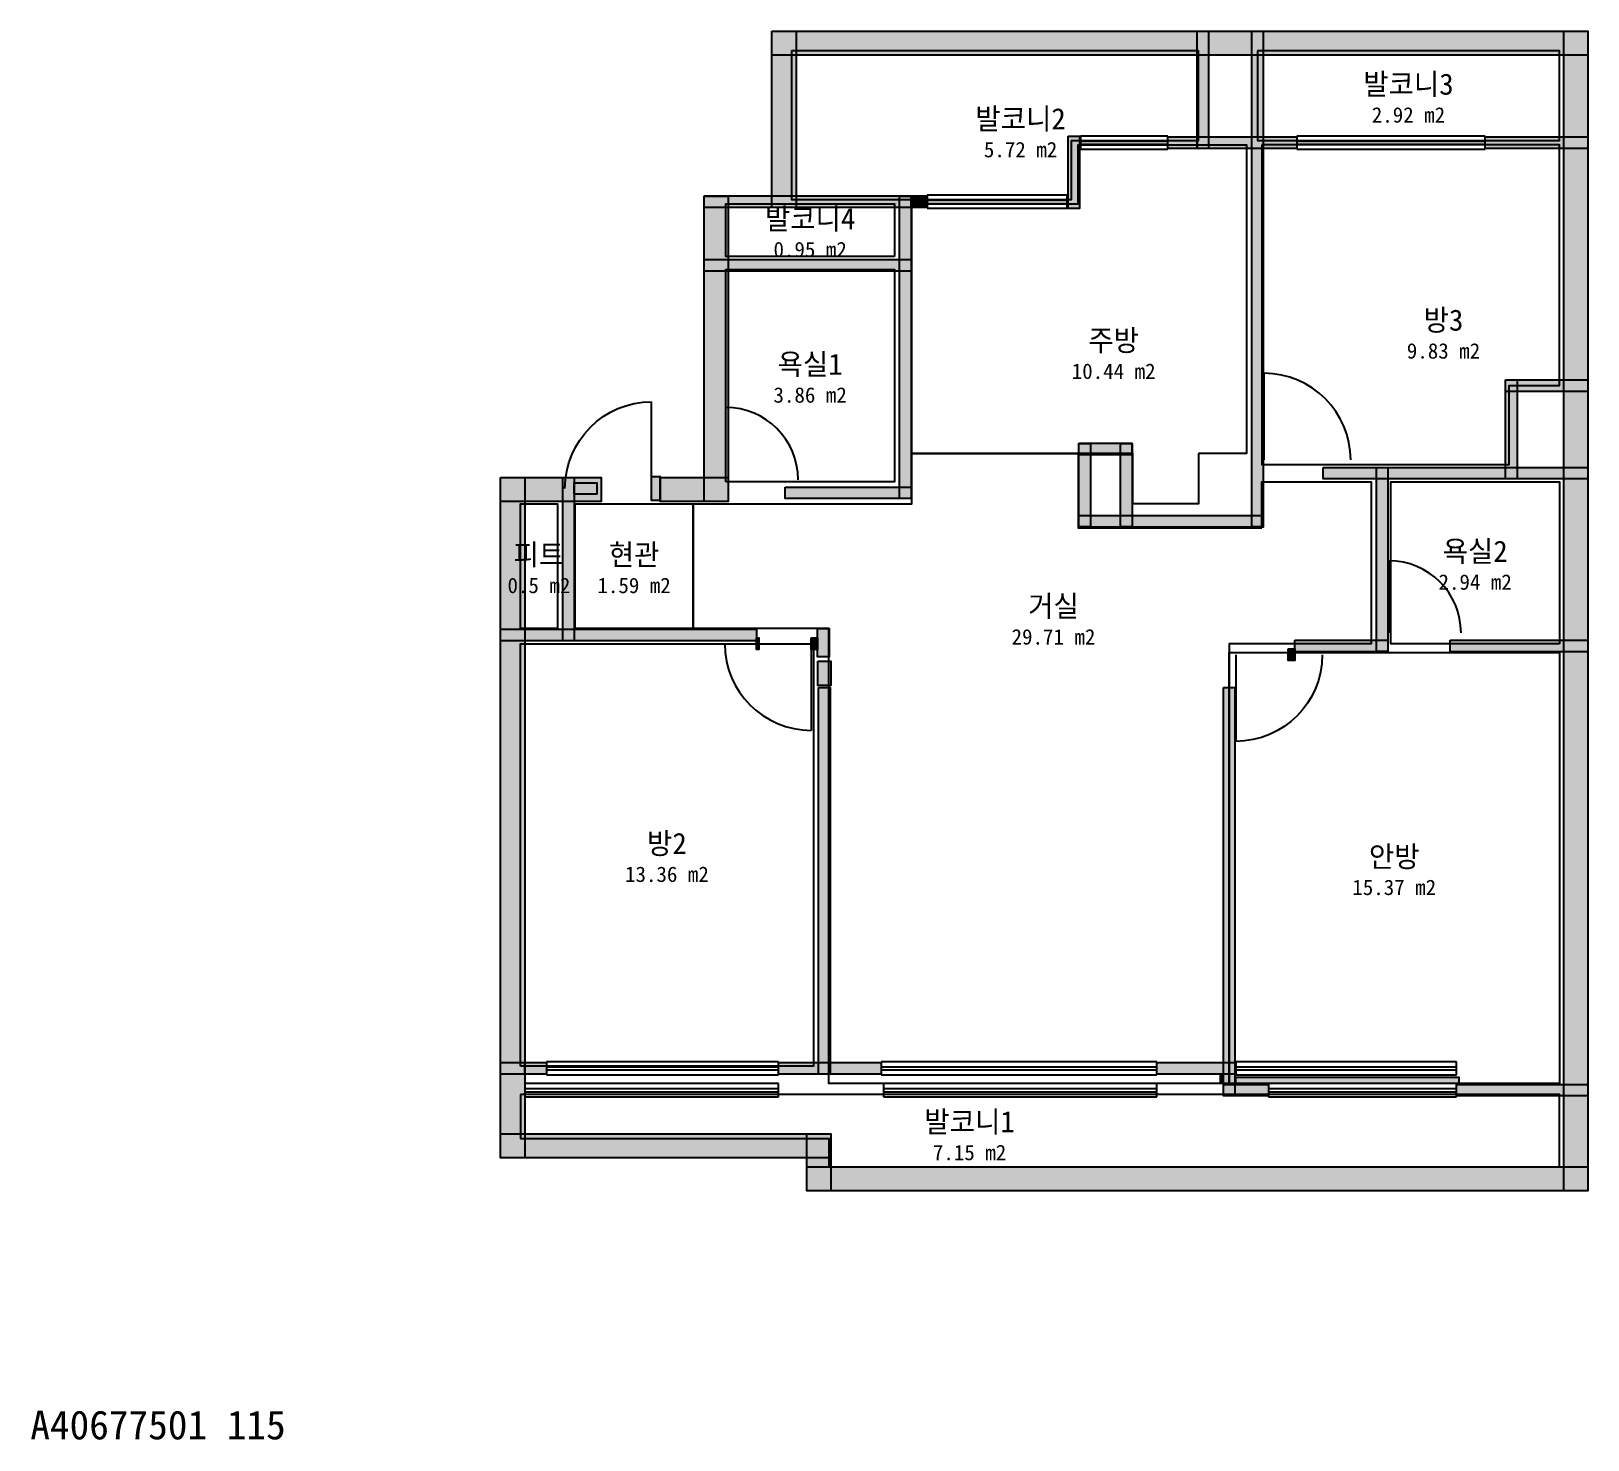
# Model space of a CAD drawing. Header units: millimetres. Extents: x 9 to 16182, y -905 to 13727.
import ezdxf
from ezdxf.enums import TextEntityAlignment as Align

# ---------------------------------------------------------------- set-up
doc = ezdxf.new("R2010")
doc.units = ezdxf.units.MM
for name, color, linetype in [('A-ANNO-TEXT', 7, 'Continuous'), ('A-AREA', 9, 'Continuous'), ('A-AREA-IDEN', 7, 'Continuous'), ('A-DOOR', 4, 'Continuous'), ('A-GLAZ', 5, 'Continuous'), ('A-WALL-EXTR', 7, 'Continuous'), ('A-WALL-PATT', 8, 'Continuous'), ('A-WALL-PRTN', 8, 'Continuous')]:
    doc.layers.add(name, color=color, linetype=linetype)

# ---------------------------------------------------------------- blocks, each defined once
blk = doc.blocks.new('JJ-DOOR-SWING')
blk.add_line((0, 0), (0, 1000))
blk.add_arc((0, 0), 1000, 0, 90)
at = {"flags": 1}
for tag, p in [('WIDTH', (0, -150)), ('TYPE', (0, -250))]:
    blk.add_attdef(tag, p, '', height=80, dxfattribs=at)
blk = doc.blocks.new('JJ-WIN-DOUBLE')
for p, q in [((1000, 500), (0, 500)), ((0, 500), (0, -500)), ((1000, -500), (1000, 500)), ((0, 120), (1000, 120)), ((0, -120), (1000, -120)), ((0, -500), (1000, -500))]:
    blk.add_line(p, q)
at = {"flags": 1}
for tag, p in [('WIDTH', (0, -700)), ('TYPE', (0, -800))]:
    blk.add_attdef(tag, p, '', height=80, dxfattribs=at)

msp = doc.modelspace()

# ---------------------------------------------------------------- linework, layer by layer
at = {"layer": 'A-AREA'}
for points in [[(7909, 13523), (7909, 11977), (10818, 11977), (10818, 12591), (12136, 12591), (12136, 13523)], [(12750, 13523), (12750, 12591), (15886, 12591), (15886, 13523)], [(12136, 9341), (12136, 8818), (11455, 8818), (11455, 9341), (9159, 9341), (9159, 11932), (10886, 11932), (10886, 12545), (12636, 12545), (12636, 9341)], [(12795, 12545), (12795, 9227), (15364, 9227), (15364, 10045), (15886, 10045), (15886, 12545)], [(8977, 11386), (7227, 11386), (7227, 11932), (8977, 11932)], [(7227, 9045), (7227, 11250), (8977, 11250), (8977, 9045)], [(12795, 8568), (12795, 9045), (13932, 9045), (13932, 7364), (12455, 7364), (12455, 2795), (8295, 2795), (8295, 7523), (6886, 7523), (6886, 8818), (9159, 8818), (9159, 9341), (10886, 9341), (10886, 8568)], [(15886, 7364), (14136, 7364), (14136, 9045), (15886, 9045)], [(5091, 7523), (5091, 8818), (5477, 8818), (5477, 7523)], [(5659, 7523), (5659, 8818), (6886, 8818), (6886, 7523)], [(5091, 2977), (5091, 7364), (8136, 7364), (8136, 2977)], [(15886, 2795), (12455, 2795), (12455, 7273), (15886, 7273)], [(5091, 2682), (5091, 2227), (8295, 2227), (8295, 1932), (15886, 1932), (15886, 2682)]]:
    msp.add_lwpolyline(points, close=True, dxfattribs=at)
at = {"layer": 'A-WALL-EXTR'}
for points in [[(7705, 13727), (16182, 13727), (16182, 13477), (7705, 13477)], [(7705, 13727), (7955, 13727), (7955, 11895), (7705, 11895)], [(15932, 13727), (16182, 13727), (16182, 1682), (15932, 1682)], [(7000, 12014), (7250, 12014), (7250, 8841), (7000, 8841)], [(4886, 9091), (5932, 9091), (5932, 8841), (4886, 8841)], [(4886, 9091), (5136, 9091), (5136, 2023), (4886, 2023)], [(6455, 9102), (6545, 9102), (6545, 8852), (6455, 8852)], [(6545, 9091), (7250, 9091), (7250, 8841), (6545, 8841)], [(8182, 7182), (8318, 7182), (8318, 6932), (8182, 6932)], [(12364, 2886), (12386, 2886), (12386, 2795), (12364, 2795)], [(12523, 2864), (14841, 2864), (14841, 2795), (12523, 2795)], [(4886, 2273), (8318, 2273), (8318, 2023), (4886, 2023)], [(8068, 2273), (8318, 2273), (8318, 1682), (8068, 1682)], [(8068, 1932), (16182, 1932), (16182, 1682), (8068, 1682)]]:
    msp.add_lwpolyline(points, close=True, dxfattribs=at)
at = {"layer": 'A-WALL-PATT', "color": 8}
for points in [[(7705, 13727), (16182, 13727), (7705, 13477), (16182, 13477)], [(7705, 13727), (7955, 13727), (7705, 11895), (7955, 11895)], [(12122, 13727), (12242, 13727), (12122, 12509), (12242, 12509)], [(12690, 13727), (12810, 13727), (12690, 8577), (12810, 8577)], [(15932, 13727), (16182, 13727), (15932, 1682), (16182, 1682)], [(10781, 12636), (10901, 12636), (10781, 11886), (10901, 11886)], [(11818, 12628), (13159, 12628), (11818, 12508), (13159, 12508)], [(11818, 12628), (12123, 12628), (11818, 12508), (12123, 12508)], [(15114, 12628), (16182, 12628), (15114, 12508), (16182, 12508)], [(7000, 12015), (9318, 12015), (7000, 11895), (9318, 11895)], [(7000, 12014), (7250, 12014), (7000, 8841), (7250, 8841)], [(9031, 12014), (9151, 12014), (9031, 8873), (9151, 8873)], [(9150, 12015), (9318, 12015), (9150, 11895), (9318, 11895)], [(7000, 11355), (9150, 11355), (7000, 11235), (9150, 11235)], [(15326, 10105), (15446, 10105), (15326, 9077), (15446, 9077)], [(15327, 10105), (16182, 10105), (15327, 9985), (16182, 9985)], [(10895, 9446), (11445, 9446), (10895, 9326), (11445, 9326)], [(10895, 9445), (11015, 9445), (10895, 8577), (11015, 8577)], [(11326, 9445), (11446, 9445), (11326, 8577), (11446, 8577)], [(4886, 9091), (5932, 9091), (4886, 8841), (5932, 8841)], [(4886, 9091), (5136, 9091), (4886, 2023), (5136, 2023)], [(5531, 9091), (5651, 9091), (5531, 7395), (5651, 7395)], [(6455, 9102), (6545, 9102), (6455, 8852), (6545, 8852)], [(6545, 9091), (7250, 9091), (6545, 8841), (7250, 8841)], [(13432, 9196), (16182, 9196), (13432, 9076), (16182, 9076)], [(13985, 9195), (14105, 9195), (13985, 7282), (14105, 7282)], [(5650, 9037), (5886, 9037), (5650, 8917), (5886, 8917)], [(7841, 8992), (9150, 8992), (7841, 8872), (9150, 8872)], [(10895, 8696), (12809, 8696), (10895, 8576), (12809, 8576)], [(4886, 7515), (7545, 7515), (4886, 7395), (7545, 7395)], [(8179, 7523), (8299, 7523), (8179, 7227), (8299, 7227)], [(7545, 7424), (7568, 7424), (7545, 7304), (7568, 7304)], [(8114, 7424), (8180, 7424), (8114, 7304), (8180, 7304)], [(13068, 7310), (13136, 7310), (13068, 7190), (13136, 7190)], [(13136, 7401), (14105, 7401), (13136, 7281), (14105, 7281)], [(14750, 7401), (16182, 7401), (14750, 7281), (16182, 7281)], [(8182, 7182), (8182, 6932), (8318, 6932)], [(8318, 6932), (8318, 7182), (8182, 7182)], [(8190, 6909), (8310, 6909), (8190, 2895), (8310, 2895)], [(12395, 6909), (12515, 6909), (12395, 2668), (12515, 2668)], [(4886, 3015), (5364, 3015), (4886, 2895), (5364, 2895)], [(5136, 3015), (5364, 3015), (5136, 2895), (5364, 2895)], [(7773, 3015), (8841, 3015), (7773, 2895), (8841, 2895)], [(11705, 3015), (12514, 3015), (11705, 2895), (12514, 2895)], [(12364, 2886), (12364, 2795), (12386, 2795)], [(12386, 2795), (12386, 2886), (12364, 2886)], [(12395, 2787), (12864, 2787), (12395, 2667), (12864, 2667)], [(12523, 2864), (12523, 2795), (14841, 2795)], [(14841, 2795), (14841, 2864), (12523, 2864)], [(14818, 2787), (16182, 2787), (14818, 2667), (16182, 2667)], [(4886, 2273), (8318, 2273), (4886, 2023), (8318, 2023)], [(8068, 2273), (8318, 2273), (8068, 1682), (8318, 1682)], [(8068, 1932), (16182, 1932), (8068, 1682), (16182, 1682)]]:
    msp.add_solid(points, dxfattribs=at)
at = {"layer": 'A-WALL-PRTN'}
for points in [[(12122, 13727), (12242, 13727), (12242, 12509), (12122, 12509)], [(12690, 13727), (12810, 13727), (12810, 8577), (12690, 8577)], [(10781, 12636), (10901, 12636), (10901, 11886), (10781, 11886)], [(11818, 12628), (13159, 12628), (13159, 12508), (11818, 12508)], [(11818, 12628), (12123, 12628), (12123, 12508), (11818, 12508)], [(15114, 12628), (16182, 12628), (16182, 12508), (15114, 12508)], [(7000, 12015), (9318, 12015), (9318, 11895), (7000, 11895)], [(9031, 12014), (9151, 12014), (9151, 8873), (9031, 8873)], [(9150, 12015), (9318, 12015), (9318, 11895), (9150, 11895)], [(7000, 11355), (9150, 11355), (9150, 11235), (7000, 11235)], [(15326, 10105), (15446, 10105), (15446, 9077), (15326, 9077)], [(15327, 10105), (16182, 10105), (16182, 9985), (15327, 9985)], [(10895, 9446), (11445, 9446), (11445, 9326), (10895, 9326)], [(10895, 9445), (11015, 9445), (11015, 8577), (10895, 8577)], [(11326, 9445), (11446, 9445), (11446, 8577), (11326, 8577)], [(5531, 9091), (5651, 9091), (5651, 7395), (5531, 7395)], [(13432, 9196), (16182, 9196), (16182, 9076), (13432, 9076)], [(13985, 9195), (14105, 9195), (14105, 7282), (13985, 7282)], [(5650, 9037), (5886, 9037), (5886, 8917), (5650, 8917)], [(7841, 8992), (9150, 8992), (9150, 8872), (7841, 8872)], [(10895, 8696), (12809, 8696), (12809, 8576), (10895, 8576)], [(4886, 7515), (7545, 7515), (7545, 7395), (4886, 7395)], [(8179, 7523), (8299, 7523), (8299, 7227), (8179, 7227)], [(7545, 7424), (7568, 7424), (7568, 7304), (7545, 7304)], [(8114, 7424), (8180, 7424), (8180, 7304), (8114, 7304)], [(13068, 7310), (13136, 7310), (13136, 7190), (13068, 7190)], [(13136, 7401), (14105, 7401), (14105, 7281), (13136, 7281)], [(14750, 7401), (16182, 7401), (16182, 7281), (14750, 7281)], [(8190, 6909), (8310, 6909), (8310, 2895), (8190, 2895)], [(12395, 6909), (12515, 6909), (12515, 2668), (12395, 2668)], [(4886, 3015), (5364, 3015), (5364, 2895), (4886, 2895)], [(5136, 3015), (5364, 3015), (5364, 2895), (5136, 2895)], [(7773, 3015), (8841, 3015), (8841, 2895), (7773, 2895)], [(11705, 3015), (12514, 3015), (12514, 2895), (11705, 2895)], [(12395, 2787), (12864, 2787), (12864, 2667), (12395, 2667)], [(14818, 2787), (16182, 2787), (16182, 2667), (14818, 2667)]]:
    msp.add_lwpolyline(points, close=True, dxfattribs=at)

# ---------------------------------------------------------------- block references
at = {"layer": 'A-DOOR'}
for p, xscale, yscale in [((12818, 9273), 0.9, 0.9), ((7227, 9068), 0.75, 0.75), ((14114, 7477), 0.75, 0.75), ((12523, 7250), 0.9, -0.9)]:
    msp.add_blockref('JJ-DOOR-SWING', p, dxfattribs=dict(at, xscale=xscale, yscale=yscale))
at = {"layer": 'A-DOOR', "xscale": 0.9, "rotation": 180}
for p, yscale in [((6455, 8977), -0.9), ((8114, 7364), 0.9)]:
    msp.add_blockref('JJ-DOOR-SWING', p, dxfattribs=dict(at, yscale=yscale))
at = {"layer": 'A-GLAZ', "yscale": 0.1363636363636364}
for p, xscale in [((10909, 12568), 0.90909090909091), ((13159, 12568), 1.954545454545456), ((9318, 11955), 1.454545454545454), ((5364, 2955), 2.409090909090909), ((8841, 2955), 2.863636363636364), ((12523, 2955), 2.295454545454546), ((5136, 2727), 2.636363636363636), ((8864, 2727), 2.84090909090909), ((12864, 2727), 1.954545454545454)]:
    msp.add_blockref('JJ-WIN-DOUBLE', p, dxfattribs=dict(at, xscale=xscale))

# ---------------------------------------------------------------- texts
at = {"layer": 'A-ANNO-TEXT'}
msp.add_text('A40677501 115', height=300, dxfattribs=at).set_placement((0, -900))
at = {"layer": 'A-AREA-IDEN'}
for s, height, p in [('발코니3', 220, (14318, 13177)), ('발코니2', 220, (10288, 12817)), ('2.92 m2', 160, (14318, 12857)), ('5.72 m2', 160, (10288, 12497)), ('발코니4', 220, (8102, 11779)), ('0.95 m2', 160, (8102, 11459)), ('방3', 220, (14682, 10726)), ('주방', 220, (11255, 10515)), ('욕실1', 220, (8102, 10268)), ('9.83 m2', 160, (14682, 10406)), ('10.44 m2', 160, (11255, 10195)), ('3.86 m2', 160, (8102, 9948)), ('피트', 220, (5284, 8290)), ('현관', 220, (6273, 8290)), ('욕실2', 220, (15011, 8325)), ('0.5 m2', 160, (5284, 7970)), ('1.59 m2', 160, (6273, 7970)), ('2.94 m2', 160, (15011, 8005)), ('거실', 220, (10630, 7756)), ('29.71 m2', 160, (10630, 7436)), ('방2', 220, (6614, 5290)), ('안방', 220, (14170, 5154)), ('13.36 m2', 160, (6614, 4970)), ('15.37 m2', 160, (14170, 4834)), ('발코니1', 220, (9758, 2400)), ('7.15 m2', 160, (9758, 2080))]:
    msp.add_text(s, height=height, dxfattribs=at).set_placement(p, align=Align.MIDDLE_CENTER)

doc.saveas('drawing.dxf')
